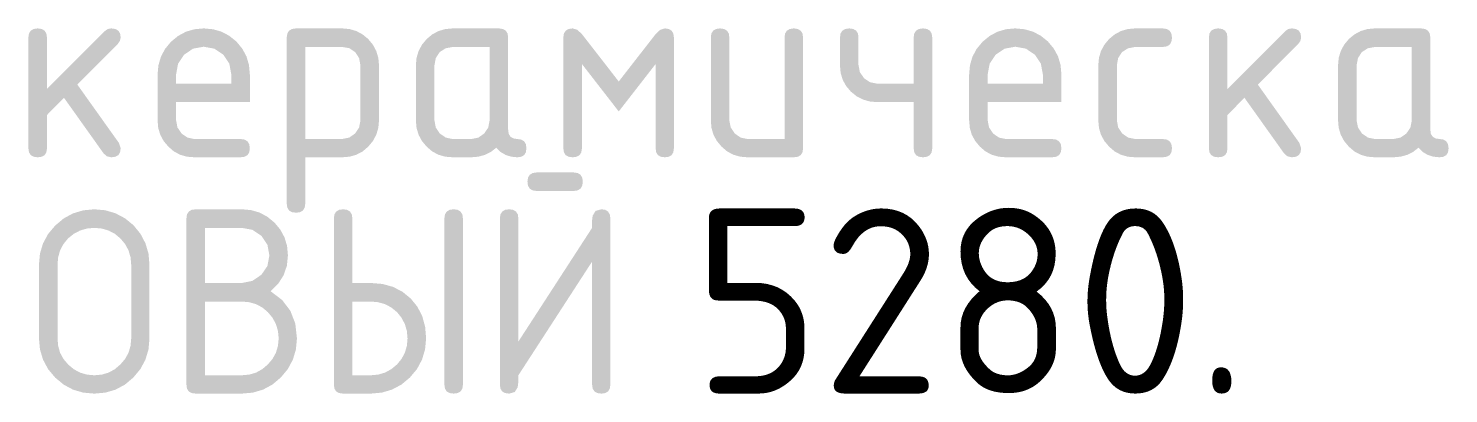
# Model space of a CAD drawing. Header units: millimetres. Extents: x -546 to 1681, y -650 to 1730.
# Drawn here: x 1031.49 to 1054.82, y 406.19 to 412.18 of the extents above; entities that cross this region are included whole.
import ezdxf

# ---------------------------------------------------------------- set-up
doc = ezdxf.new("R2010")
doc.units = ezdxf.units.MM

msp = doc.modelspace()

# ---------------------------------------------------------------- hatches: boundary and pattern name
h = msp.add_hatch(color=7)
h.dxf.hatch_style = 2
h.paths.add_polyline_path([(1031.795, 411.19), (1032.747, 412.142), (1032.794, 412.175), (1032.853, 412.185), (1032.92, 412.175), (1032.968, 412.147), (1032.996, 412.101), (1033.006, 412.036), (1032.993, 411.979), (1032.959, 411.931), (1032.294, 411.262), (1032.976, 410.305), (1033.006, 410.216), (1032.996, 410.15), (1032.968, 410.104), (1032.92, 410.077), (1032.853, 410.068), (1032.78, 410.084), (1032.726, 410.131), (1032.074, 411.046), (1031.795, 410.762), (1031.795, 410.216), (1031.785, 410.15), (1031.757, 410.104), (1031.709, 410.077), (1031.643, 410.068), (1031.576, 410.077), (1031.528, 410.104), (1031.499, 410.15), (1031.49, 410.216), (1031.49, 412.036), (1031.499, 412.101), (1031.528, 412.147), (1031.576, 412.175), (1031.643, 412.185), (1031.709, 412.175), (1031.757, 412.147), (1031.785, 412.101), (1031.795, 412.036)])
h = msp.add_hatch(color=7)
h.paths.add_polyline_path([(1034.37, 411.884), (1034.195, 411.852), (1034.048, 411.753), (1033.949, 411.606), (1033.917, 411.431), (1033.917, 411.278), (1034.823, 411.278), (1034.823, 411.431), (1034.791, 411.606), (1034.692, 411.753), (1034.545, 411.852)])
h.paths.add_polyline_path([(1033.917, 410.974), (1033.917, 410.673), (1033.939, 410.558), (1034.006, 410.458), (1034.104, 410.391), (1034.218, 410.368), (1034.975, 410.368), (1035.042, 410.359), (1035.09, 410.33), (1035.118, 410.283), (1035.128, 410.216), (1035.118, 410.15), (1035.09, 410.104), (1035.042, 410.077), (1034.975, 410.068), (1034.218, 410.068), (1034.095, 410.078), (1033.983, 410.11), (1033.881, 410.164), (1033.79, 410.242), (1033.712, 410.335), (1033.657, 410.437), (1033.623, 410.549), (1033.612, 410.673), (1033.612, 411.427), (1033.626, 411.579), (1033.667, 411.719), (1033.735, 411.848), (1033.832, 411.965), (1033.949, 412.061), (1034.077, 412.13), (1034.217, 412.171), (1034.37, 412.185), (1034.522, 412.171), (1034.663, 412.131), (1034.791, 412.063), (1034.907, 411.969), (1035.004, 411.852), (1035.073, 411.724), (1035.114, 411.584), (1035.128, 411.431), (1035.128, 410.974)])
h = msp.add_hatch(color=7)
h.paths.add_polyline_path([(1035.734, 412.036), (1035.744, 412.101), (1035.772, 412.147), (1035.82, 412.175), (1035.887, 412.185), (1036.644, 412.185), (1036.766, 412.174), (1036.879, 412.141), (1036.981, 412.086), (1037.072, 412.011), (1037.15, 411.917), (1037.205, 411.814), (1037.239, 411.702), (1037.25, 411.579), (1037.25, 410.673), (1037.239, 410.551), (1037.205, 410.438), (1037.15, 410.335), (1037.072, 410.242), (1036.981, 410.164), (1036.879, 410.11), (1036.766, 410.078), (1036.644, 410.068), (1036.039, 410.068), (1036.039, 409.306), (1036.029, 409.242), (1036.001, 409.195), (1035.953, 409.167), (1035.887, 409.158), (1035.82, 409.167), (1035.772, 409.195), (1035.744, 409.242), (1035.734, 409.306)])
h.paths.add_polyline_path([(1036.039, 411.88), (1036.039, 410.368), (1036.644, 410.368), (1036.76, 410.391), (1036.856, 410.458), (1036.923, 410.556), (1036.945, 410.673), (1036.945, 411.579), (1036.923, 411.697), (1036.86, 411.795), (1036.762, 411.86), (1036.644, 411.88)])
h = msp.add_hatch(color=7)
h.paths.add_polyline_path([(1039.067, 411.88), (1038.462, 411.88), (1038.344, 411.858), (1038.246, 411.795), (1038.183, 411.697), (1038.161, 411.579), (1038.161, 410.673), (1038.183, 410.558), (1038.25, 410.458), (1038.348, 410.391), (1038.462, 410.368), (1038.766, 410.368), (1038.882, 410.391), (1038.978, 410.458), (1039.045, 410.556), (1039.067, 410.673)])
h.paths.add_polyline_path([(1039.672, 410.216), (1039.663, 410.15), (1039.635, 410.104), (1039.588, 410.077), (1039.524, 410.068), (1039.422, 410.078), (1039.33, 410.107), (1039.248, 410.155), (1039.177, 410.225), (1039.087, 410.155), (1038.989, 410.107), (1038.882, 410.078), (1038.766, 410.068), (1038.462, 410.068), (1038.339, 410.078), (1038.227, 410.11), (1038.125, 410.164), (1038.034, 410.242), (1037.956, 410.335), (1037.901, 410.437), (1037.867, 410.549), (1037.856, 410.673), (1037.856, 411.579), (1037.867, 411.702), (1037.901, 411.814), (1037.956, 411.917), (1038.034, 412.011), (1038.125, 412.086), (1038.227, 412.141), (1038.339, 412.174), (1038.462, 412.185), (1039.219, 412.185), (1039.286, 412.175), (1039.334, 412.147), (1039.362, 412.101), (1039.372, 412.036), (1039.372, 410.521), (1039.381, 410.454), (1039.41, 410.406), (1039.457, 410.378), (1039.524, 410.368), (1039.588, 410.359), (1039.635, 410.33), (1039.663, 410.283)])
h = msp.add_hatch(color=7)
h.dxf.hatch_style = 2
h.paths.add_polyline_path([(1041.189, 410.821), (1040.584, 411.6), (1040.584, 410.216), (1040.574, 410.15), (1040.546, 410.104), (1040.498, 410.077), (1040.432, 410.068), (1040.365, 410.077), (1040.317, 410.104), (1040.288, 410.15), (1040.279, 410.216), (1040.279, 412.036), (1040.288, 412.101), (1040.317, 412.147), (1040.365, 412.175), (1040.432, 412.185), (1040.508, 412.162), (1040.584, 412.091), (1041.189, 411.313), (1041.795, 412.091), (1041.871, 412.162), (1041.947, 412.185), (1042.011, 412.175), (1042.058, 412.147), (1042.086, 412.101), (1042.095, 412.036), (1042.095, 410.216), (1042.086, 410.15), (1042.058, 410.104), (1042.011, 410.077), (1041.947, 410.068), (1041.88, 410.077), (1041.833, 410.104), (1041.804, 410.15), (1041.795, 410.216), (1041.795, 411.6)])
h = msp.add_hatch(color=7)
h.dxf.hatch_style = 2
h.paths.add_polyline_path([(1044.217, 412.036), (1044.217, 410.216), (1044.208, 410.15), (1044.179, 410.104), (1044.132, 410.077), (1044.065, 410.068), (1043.307, 410.068), (1043.185, 410.078), (1043.073, 410.11), (1042.971, 410.164), (1042.88, 410.242), (1042.802, 410.335), (1042.746, 410.437), (1042.713, 410.549), (1042.702, 410.673), (1042.702, 412.036), (1042.711, 412.101), (1042.74, 412.147), (1042.787, 412.175), (1042.854, 412.185), (1042.921, 412.175), (1042.968, 412.147), (1042.997, 412.101), (1043.006, 412.036), (1043.006, 410.673), (1043.029, 410.558), (1043.096, 410.458), (1043.193, 410.391), (1043.307, 410.368), (1043.913, 410.368), (1043.913, 412.036), (1043.922, 412.101), (1043.951, 412.147), (1043.998, 412.175), (1044.065, 412.185), (1044.132, 412.175), (1044.179, 412.147), (1044.208, 412.101)])
h = msp.add_hatch(color=7)
h.dxf.hatch_style = 2
h.paths.add_polyline_path([(1046.34, 412.036), (1046.34, 410.216), (1046.33, 410.15), (1046.301, 410.104), (1046.254, 410.077), (1046.187, 410.068), (1046.12, 410.077), (1046.073, 410.104), (1046.044, 410.15), (1046.035, 410.216), (1046.035, 410.974), (1045.429, 410.974), (1045.31, 410.985), (1045.198, 411.018), (1045.095, 411.072), (1045.002, 411.147), (1044.924, 411.24), (1044.868, 411.342), (1044.835, 411.452), (1044.824, 411.571), (1044.824, 412.036), (1044.833, 412.101), (1044.862, 412.147), (1044.909, 412.175), (1044.976, 412.185), (1045.043, 412.175), (1045.09, 412.147), (1045.119, 412.101), (1045.128, 412.036), (1045.128, 411.583), (1045.151, 411.466), (1045.218, 411.368), (1045.316, 411.301), (1045.429, 411.278), (1046.035, 411.278), (1046.035, 412.036), (1046.044, 412.101), (1046.073, 412.147), (1046.12, 412.175), (1046.187, 412.185), (1046.254, 412.175), (1046.301, 412.147), (1046.33, 412.101)])
h = msp.add_hatch(color=7)
h.paths.add_polyline_path([(1047.704, 411.884), (1047.529, 411.852), (1047.382, 411.753), (1047.283, 411.606), (1047.251, 411.431), (1047.251, 411.278), (1048.157, 411.278), (1048.157, 411.431), (1048.124, 411.606), (1048.026, 411.753), (1047.879, 411.852)])
h.paths.add_polyline_path([(1047.251, 410.974), (1047.251, 410.673), (1047.273, 410.558), (1047.34, 410.458), (1047.438, 410.391), (1047.552, 410.368), (1048.309, 410.368), (1048.376, 410.359), (1048.423, 410.33), (1048.452, 410.283), (1048.462, 410.216), (1048.452, 410.15), (1048.423, 410.104), (1048.376, 410.077), (1048.309, 410.068), (1047.552, 410.068), (1047.429, 410.078), (1047.317, 410.11), (1047.215, 410.164), (1047.124, 410.242), (1047.046, 410.335), (1046.99, 410.437), (1046.957, 410.549), (1046.946, 410.673), (1046.946, 411.427), (1046.959, 411.579), (1047, 411.719), (1047.069, 411.848), (1047.166, 411.965), (1047.283, 412.061), (1047.411, 412.13), (1047.551, 412.171), (1047.704, 412.185), (1047.856, 412.171), (1047.996, 412.131), (1048.125, 412.063), (1048.241, 411.969), (1048.338, 411.852), (1048.407, 411.724), (1048.448, 411.584), (1048.462, 411.431), (1048.462, 410.974)])
h = msp.add_hatch(color=7)
h.dxf.hatch_style = 2
h.paths.add_polyline_path([(1049.373, 411.579), (1049.373, 410.673), (1049.395, 410.558), (1049.462, 410.458), (1049.56, 410.391), (1049.674, 410.368), (1050.126, 410.368), (1050.193, 410.359), (1050.241, 410.33), (1050.269, 410.283), (1050.279, 410.216), (1050.269, 410.15), (1050.241, 410.104), (1050.193, 410.077), (1050.126, 410.068), (1049.674, 410.068), (1049.551, 410.078), (1049.439, 410.11), (1049.337, 410.164), (1049.246, 410.242), (1049.168, 410.335), (1049.112, 410.437), (1049.079, 410.549), (1049.068, 410.673), (1049.068, 411.579), (1049.079, 411.702), (1049.112, 411.814), (1049.168, 411.917), (1049.246, 412.011), (1049.337, 412.086), (1049.439, 412.141), (1049.551, 412.174), (1049.674, 412.185), (1050.126, 412.185), (1050.193, 412.175), (1050.241, 412.147), (1050.269, 412.099), (1050.279, 412.032), (1050.269, 411.966), (1050.241, 411.918), (1050.193, 411.889), (1050.126, 411.88), (1049.674, 411.88), (1049.556, 411.858), (1049.457, 411.795), (1049.394, 411.697)])
h = msp.add_hatch(color=7)
h.dxf.hatch_style = 2
h.paths.add_polyline_path([(1051.19, 411.19), (1052.142, 412.142), (1052.189, 412.175), (1052.248, 412.185), (1052.315, 412.175), (1052.363, 412.147), (1052.391, 412.101), (1052.401, 412.036), (1052.388, 411.979), (1052.354, 411.931), (1051.689, 411.262), (1052.371, 410.305), (1052.401, 410.216), (1052.391, 410.15), (1052.363, 410.104), (1052.315, 410.077), (1052.248, 410.068), (1052.175, 410.084), (1052.121, 410.131), (1051.469, 411.046), (1051.19, 410.762), (1051.19, 410.216), (1051.18, 410.15), (1051.152, 410.104), (1051.104, 410.077), (1051.038, 410.068), (1050.971, 410.077), (1050.923, 410.104), (1050.894, 410.15), (1050.885, 410.216), (1050.885, 412.036), (1050.894, 412.101), (1050.923, 412.147), (1050.971, 412.175), (1051.038, 412.185), (1051.104, 412.175), (1051.152, 412.147), (1051.18, 412.101), (1051.19, 412.036)])
h = msp.add_hatch(color=7)
h.paths.add_polyline_path([(1054.218, 411.88), (1053.613, 411.88), (1053.495, 411.858), (1053.397, 411.795), (1053.334, 411.697), (1053.312, 411.579), (1053.312, 410.673), (1053.334, 410.558), (1053.401, 410.458), (1053.499, 410.391), (1053.613, 410.368), (1053.917, 410.368), (1054.033, 410.391), (1054.129, 410.458), (1054.196, 410.556), (1054.218, 410.673)])
h.paths.add_polyline_path([(1054.823, 410.216), (1054.814, 410.15), (1054.786, 410.104), (1054.739, 410.077), (1054.675, 410.068), (1054.573, 410.078), (1054.481, 410.107), (1054.399, 410.155), (1054.328, 410.225), (1054.238, 410.155), (1054.14, 410.107), (1054.033, 410.078), (1053.917, 410.068), (1053.613, 410.068), (1053.49, 410.078), (1053.378, 410.11), (1053.276, 410.164), (1053.185, 410.242), (1053.107, 410.335), (1053.052, 410.437), (1053.018, 410.549), (1053.007, 410.673), (1053.007, 411.579), (1053.018, 411.702), (1053.052, 411.814), (1053.107, 411.917), (1053.185, 412.011), (1053.276, 412.086), (1053.378, 412.141), (1053.49, 412.174), (1053.613, 412.185), (1054.37, 412.185), (1054.437, 412.175), (1054.485, 412.147), (1054.513, 412.101), (1054.523, 412.036), (1054.523, 410.521), (1054.532, 410.454), (1054.561, 410.406), (1054.608, 410.378), (1054.675, 410.368), (1054.739, 410.359), (1054.786, 410.33), (1054.814, 410.283)])
h = msp.add_hatch(color=7)
h.paths.add_polyline_path([(1040.904, 409.214), (1040.968, 409.205), (1041.014, 409.176), (1041.042, 409.129), (1041.052, 409.062), (1041.052, 406.336), (1041.042, 406.269), (1041.014, 406.223), (1040.968, 406.196), (1040.904, 406.187), (1040.837, 406.196), (1040.789, 406.223), (1040.761, 406.269), (1040.751, 406.336), (1040.751, 408.355), (1039.54, 406.488), (1039.537, 406.358), (1039.528, 406.289), (1039.48, 406.213), (1039.388, 406.187), (1039.321, 406.196), (1039.274, 406.223), (1039.245, 406.269), (1039.236, 406.336), (1039.236, 409.062), (1039.245, 409.129), (1039.274, 409.176), (1039.321, 409.205), (1039.388, 409.214), (1039.455, 409.205), (1039.502, 409.176), (1039.531, 409.129), (1039.54, 409.062), (1039.54, 407.042), (1040.751, 408.909), (1040.752, 409.041), (1040.76, 409.108), (1040.808, 409.188)])
h.paths.add_polyline_path([(1040.447, 409.515), (1039.841, 409.515), (1039.775, 409.524), (1039.727, 409.553), (1039.698, 409.601), (1039.689, 409.667), (1039.698, 409.734), (1039.727, 409.781), (1039.775, 409.81), (1039.841, 409.819), (1040.447, 409.819), (1040.513, 409.81), (1040.561, 409.781), (1040.589, 409.734), (1040.599, 409.667), (1040.589, 409.601), (1040.561, 409.553), (1040.513, 409.524)])
h = msp.add_hatch(color=7)
h.paths.add_polyline_path([(1033.179, 407.094), (1033.179, 408.304), (1033.168, 408.426), (1033.135, 408.539), (1033.079, 408.642), (1033.001, 408.736), (1032.91, 408.811), (1032.808, 408.865), (1032.696, 408.898), (1032.573, 408.909), (1032.451, 408.898), (1032.338, 408.865), (1032.235, 408.811), (1032.142, 408.736), (1032.065, 408.642), (1032.01, 408.539), (1031.979, 408.426), (1031.968, 408.304), (1031.968, 407.094), (1031.979, 406.971), (1032.01, 406.859), (1032.065, 406.757), (1032.142, 406.666), (1032.235, 406.588), (1032.338, 406.532), (1032.451, 406.499), (1032.573, 406.488), (1032.696, 406.499), (1032.808, 406.532), (1032.91, 406.588), (1033.001, 406.666), (1033.079, 406.757), (1033.135, 406.859), (1033.168, 406.971)])
h.paths.add_polyline_path([(1033.479, 407.094), (1033.463, 406.912), (1033.413, 406.745), (1033.33, 406.59), (1033.213, 406.45), (1033.075, 406.334), (1032.922, 406.252), (1032.754, 406.203), (1032.573, 406.187), (1032.391, 406.203), (1032.223, 406.252), (1032.07, 406.334), (1031.93, 406.45), (1031.813, 406.59), (1031.73, 406.745), (1031.68, 406.912), (1031.663, 407.094), (1031.663, 408.304), (1031.68, 408.487), (1031.73, 408.654), (1031.813, 408.808), (1031.93, 408.947), (1032.07, 409.064), (1032.223, 409.147), (1032.391, 409.197), (1032.573, 409.214), (1032.754, 409.198), (1032.922, 409.148), (1033.077, 409.066), (1033.217, 408.952), (1033.331, 408.811), (1033.413, 408.656), (1033.463, 408.487), (1033.479, 408.304)])
h = msp.add_hatch(color=7)
h.paths.add_polyline_path([(1035.47, 407.868), (1035.659, 407.724), (1035.794, 407.547), (1035.875, 407.337), (1035.902, 407.094), (1035.885, 406.912), (1035.835, 406.745), (1035.752, 406.59), (1035.635, 406.45), (1035.497, 406.334), (1035.344, 406.252), (1035.177, 406.203), (1034.996, 406.187), (1034.238, 406.187), (1034.172, 406.196), (1034.124, 406.223), (1034.095, 406.269), (1034.086, 406.336), (1034.086, 409.062), (1034.095, 409.129), (1034.124, 409.176), (1034.172, 409.205), (1034.238, 409.214), (1034.996, 409.214), (1035.148, 409.201), (1035.289, 409.16), (1035.417, 409.091), (1035.534, 408.994), (1035.629, 408.88), (1035.698, 408.752), (1035.74, 408.611), (1035.754, 408.456), (1035.736, 408.284), (1035.682, 408.129), (1035.593, 407.99)])
h.paths.add_polyline_path([(1034.391, 408.909), (1034.391, 408.004), (1034.996, 408.004), (1035.17, 408.038), (1035.318, 408.139), (1035.417, 408.283), (1035.449, 408.456), (1035.417, 408.632), (1035.318, 408.778), (1035.17, 408.877), (1034.996, 408.909)])
h.paths.add_polyline_path([(1034.391, 407.699), (1034.391, 406.488), (1034.996, 406.488), (1035.118, 406.499), (1035.231, 406.532), (1035.332, 406.588), (1035.424, 406.666), (1035.501, 406.757), (1035.557, 406.859), (1035.59, 406.971), (1035.602, 407.094), (1035.59, 407.216), (1035.557, 407.328), (1035.501, 407.432), (1035.424, 407.525), (1035.332, 407.602), (1035.231, 407.656), (1035.118, 407.688), (1034.996, 407.699)])
h = msp.add_hatch(color=7)
h.paths.add_polyline_path([(1036.661, 406.187), (1036.594, 406.196), (1036.546, 406.223), (1036.518, 406.269), (1036.508, 406.336), (1036.508, 409.062), (1036.518, 409.129), (1036.546, 409.176), (1036.594, 409.205), (1036.661, 409.214), (1036.727, 409.205), (1036.775, 409.176), (1036.803, 409.129), (1036.813, 409.062), (1036.813, 408.004), (1037.114, 408.004), (1037.307, 407.988), (1037.48, 407.94), (1037.634, 407.861), (1037.77, 407.75), (1037.881, 407.614), (1037.96, 407.46), (1038.008, 407.286), (1038.024, 407.094), (1038.007, 406.912), (1037.957, 406.745), (1037.874, 406.59), (1037.757, 406.45), (1037.617, 406.334), (1037.462, 406.252), (1037.295, 406.203), (1037.114, 406.187)])
h.paths.add_polyline_path([(1036.813, 406.488), (1037.114, 406.488), (1037.236, 406.499), (1037.349, 406.532), (1037.452, 406.588), (1037.546, 406.666), (1037.621, 406.757), (1037.675, 406.859), (1037.708, 406.971), (1037.719, 407.094), (1037.708, 407.216), (1037.675, 407.328), (1037.621, 407.432), (1037.546, 407.525), (1037.452, 407.602), (1037.349, 407.656), (1037.236, 407.688), (1037.114, 407.699), (1036.813, 407.699)])
h.paths.add_polyline_path([(1038.477, 406.187), (1038.41, 406.196), (1038.362, 406.223), (1038.334, 406.269), (1038.324, 406.336), (1038.324, 409.062), (1038.334, 409.129), (1038.362, 409.176), (1038.41, 409.205), (1038.477, 409.214), (1038.543, 409.205), (1038.591, 409.176), (1038.62, 409.129), (1038.629, 409.062), (1038.629, 406.336), (1038.62, 406.269), (1038.591, 406.223), (1038.543, 406.196)])

# ---------------------------------------------------------------- texts
at = {"color": 7, "insert": (1042.401, 409.228), "char_height": 3.04029, "attachment_point": 1}
msp.add_mtext('{\\fGOSTCommon|b0|i0|c0;5280. }', dxfattribs=at)

doc.saveas('drawing.dxf')
